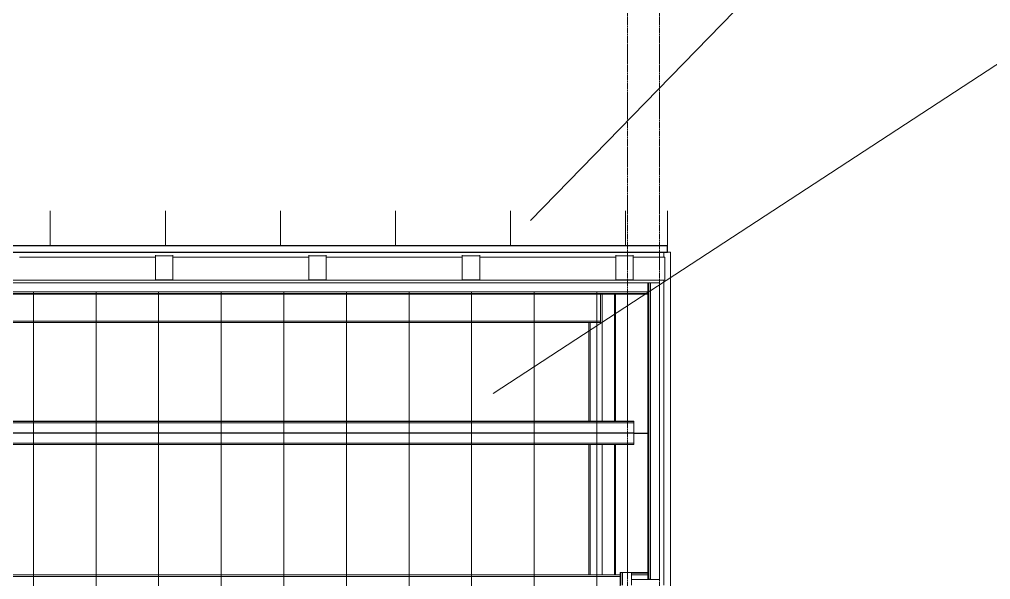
# Model space of a CAD drawing. Header units: inches. Extents: x -23445 to -52, y -314 to 853.
# Drawn here: x -1191.3 to -885.9, y 243.5 to 419.6 of the extents above; entities that cross this region are included whole.
import ezdxf

# ---------------------------------------------------------------- set-up
doc = ezdxf.new("R2010")
doc.units = ezdxf.units.IN
doc.header["$MEASUREMENT"] = 0
doc.linetypes.add('Grid Line 1_2_', pattern=[0.875, 0.5, -0.125, 0.125, -0.125])
doc.linetypes.add('Hidden 1_8_', pattern=[0.1875, 0.125, -0.0625])
for name, color, linetype, lineweight in [('A-ANNO-IDEN', 131, 'Continuous', 9), ('A-CLNG', 13, 'Continuous', 9), ('A-GLAZ-CWMG', 51, 'Continuous', 9), ('A-ROOF', 132, 'Continuous', 9), ('A-ROOF-PATT', 132, 'Continuous', 9), ('A-WALL', 113, 'Continuous', 9), ('A-WALL-PATT', 111, 'Continuous', 25), ('I-WALL', 2, 'Continuous', 9), ('S-BEAM', 12, 'Continuous', 9), ('S-COLS', 52, 'Continuous', 9), ('S-GRID', 1, 'Continuous', 9)]:
    doc.layers.add(name, color=color, linetype=linetype, lineweight=lineweight)

# ---------------------------------------------------------------- blocks, each defined once
blk = doc.blocks.new('Rectangular Mullion - Profile_Polycarbonate_Upper and left-1114459-Building Section - East_West looking South _ Fieldhouse')
at = {"layer": 'A-GLAZ-CWMG'}
for p, q in [((26277.77, 336.84), (22782.51, 336.84)), ((26277.77, 336.84), (26277.77, 334.01)), ((26277.77, 334.01), (22782.51, 334.01)), ((26277.77, 333.47), (22782.51, 333.47)), ((26277.77, 333.22), (22782.51, 333.22)), ((26277.77, 333.47), (26277.77, 333.22))]:
    blk.add_line(p, q, dxfattribs=at)
blk = doc.blocks.new('Rectangular Mullion - Profile_Polycarbonate_right-1189833-Building Section - East_West looking South _ Fieldhouse')
at = {"layer": 'A-GLAZ-CWMG'}
for p, q in [((26277.77, 336.84), (26278.02, 336.84)), ((26278.02, 336.84), (26278.56, 336.84)), ((26278.02, 243.61), (26278.02, 336.78)), ((26278.56, 336.84), (26281.39, 336.84)), ((26278.56, 243.55), (26278.56, 336.84)), ((26281.39, 243.55), (26281.39, 336.84)), ((26277.77, 245), (26277.77, 334.01)), ((26278.02, 243.55), (26277.77, 243.55)), ((26278.56, 243.55), (26278.02, 243.55)), ((26281.39, 243.55), (26278.56, 243.55))]:
    blk.add_line(p, q, dxfattribs=at)
blk = doc.blocks.new('Rectangular Mullion - Profile_Polycarbonate_Upper and left-1528482-Building Section - East_West looking South _ Fieldhouse')
at = {"layer": 'A-GLAZ-CWMG'}
for p, q in [((26282.75, 344.88), (26282.75, 346.4)), ((26284.88, 346.47), (26283.89, 346.47)), ((26284.88, 346.47), (26284.88, 243.46)), ((26282.75, 243.35), (26282.75, 337.63)), ((26282.75, 241.75), (26282.75, 243.29)), ((26284.88, 243.4), (26284.88, 0))]:
    blk.add_line(p, q, dxfattribs=at)
blk = doc.blocks.new('W-Wide Flange - W12X22-1533120-Building Section - East_West looking South _ Fieldhouse')
at = {"layer": 'S-BEAM'}
for p, q in [((26262.89, 333.22), (26262.89, 325.3)), ((25985.89, 324.71), (26262.89, 324.71)), ((25985.89, 324.29), (26262.89, 324.29)), ((26262.89, 325.3), (26262.89, 324.77)), ((26262.89, 324.77), (26262.89, 324.71)), ((26262.89, 324.71), (26262.89, 324.29))]:
    blk.add_line(p, q, dxfattribs=at)
blk = doc.blocks.new('Girt_Z - 10_D-V204-Building Section - East_West looking South _ Fieldhouse')
at = {"layer": 'S-BEAM'}
for p, q in [((26268.94, 245.04), (22791.39, 245.04)), ((26268.94, 244.96), (22791.39, 244.96)), ((26268.94, 244.51), (22791.39, 244.51))]:
    blk.add_line(p, q, dxfattribs=at)
blk = doc.blocks.new('Girt_Z - 10_D-1241717-Building Section - East_West looking South _ Fieldhouse')
at = {"layer": 'S-BEAM'}
for p, q in [((26273.39, 293.29), (22791.39, 293.29)), ((26273.39, 293.21), (22791.39, 293.21)), ((26273.39, 293.29), (26273.39, 293.21)), ((26273.39, 293.21), (26273.39, 292.76)), ((26273.39, 292.76), (22791.39, 292.76)), ((26273.39, 292.76), (26273.39, 289.62)), ((26273.39, 289.62), (22791.39, 289.62)), ((26273.39, 289.55), (22791.39, 289.55)), ((26273.39, 289.62), (26273.39, 289.55)), ((26273.39, 289.55), (26273.39, 289.36)), ((26273.39, 289.36), (26273.39, 286.42)), ((22791.39, 286.42), (26273.39, 286.42)), ((26273.39, 285.94), (22791.39, 285.94)), ((26273.39, 286.42), (26273.39, 285.94))]:
    blk.add_line(p, q, dxfattribs=at)
blk = doc.blocks.new('Girt_Z - 10_D-1223976-Building Section - East_West looking South _ Fieldhouse')
at = {"layer": 'S-BEAM'}
for p, q in [((26277.77, 289.55), (26273.39, 289.55)), ((26273.39, 289.44), (26277.77, 289.44))]:
    blk.add_line(p, q, dxfattribs=at)
blk = doc.blocks.new('Rectangular Mullion - Profile_Polycarbonate_Lower-1125104-Building Section - East_West looking South _ Fieldhouse')
at = {"layer": 'A-GLAZ-CWMG'}
for p, q in [((26272.64, 245.79), (26277.77, 245.79)), ((26272.64, 245.54), (26277.77, 245.54)), ((26272.64, 243.55), (26272.64, 245)), ((26272.64, 245), (26277.77, 245)), ((26277.77, 245.79), (26277.77, 245.54)), ((26277.77, 245), (26277.77, 243.55)), ((26272.64, 243.55), (26277.77, 243.55))]:
    blk.add_line(p, q, dxfattribs=at)
blk = doc.blocks.new('Rectangular Mullion - Profile_Polycarbonate_right-1125060-Building Section - East_West looking South _ Fieldhouse')
at = {"layer": 'A-GLAZ-CWMG'}
for p, q in [((26269.02, 245.79), (26269.27, 245.79)), ((26269.02, 194.5), (26269.02, 245.79)), ((26269.27, 245.79), (26269.81, 245.79)), ((26269.27, 241.75), (26269.27, 245.79)), ((26269.81, 245.79), (26272.64, 245.79)), ((26269.81, 241.75), (26269.81, 245.79)), ((26272.64, 242.81), (26272.64, 245.79)), ((26272.64, 241.75), (26272.64, 242.75))]:
    blk.add_line(p, q, dxfattribs=at)
blk = doc.blocks.new('Dimension Lumber - 5_5 x 7_5 Glulam-1529169-Building Section - East_West looking South _ Fieldhouse')
at = {"layer": 'S-BEAM'}
for p, q in [((26267.64, 345.44), (26267.64, 345.28)), ((26273.14, 345.28), (26273.14, 345.44))]:
    blk.add_line(p, q, dxfattribs=at)
at = {"layer": 'S-BEAM', "lineweight": 15}
for p, q in [((26273.14, 345.28), (26267.64, 345.28)), ((26267.64, 345.28), (26267.64, 337.78)), ((26273.14, 337.78), (26273.14, 345.28)), ((26267.64, 337.78), (26273.14, 337.78))]:
    blk.add_line(p, q, dxfattribs=at)
blk = doc.blocks.new('W-Wide Flange-Column - B1_L-1389336-Building Section - East_West looking South _ Fieldhouse')
at = {"layer": 'S-COLS', "linetype": 'Hidden 1_8_'}
for p, q in [((26267.23, 293.29), (26267.23, 333.22)), ((26267.55, 333.22), (26267.55, 293.29)), ((26267.23, 245.04), (26267.23, 285.94)), ((26267.55, 285.94), (26267.55, 245.04)), ((26267.23, 196.79), (26267.23, 237.69)), ((26267.55, 237.69), (26267.55, 196.79)), ((26267.23, 0), (26267.23, 146.5)), ((26267.55, 146.5), (26267.55, 0))]:
    blk.add_line(p, q, dxfattribs=at)

msp = doc.modelspace()

# ---------------------------------------------------------------- hatches: boundary and pattern name
at = {"layer": 'A-ROOF-PATT'}
h = msp.add_hatch(dxfattribs=at)
h.set_pattern_fill('FP_64', color=256, style=0, pattern_type=2)
h.set_pattern_definition([(90, (-27273.183, 1279.063), (-36.188, 2e-15), [])])
h.paths.add_polyline_path([(-2842.7889, 348.40377), (-987.55728, 348.40377), (-987.55728, 359.40379), (-4493.30924, 359.40379), (-4493.30924, 348.40377), (-2981.0259, 348.40377)], flags=0)
at = {"layer": 'A-WALL-PATT', "lineweight": 9}
h = msp.add_hatch(dxfattribs=at)
h.set_pattern_fill('FP_67', color=256, style=0, pattern_type=2)
h.set_pattern_definition([(90, (-990.058, 0), (-19.685, 1e-15), [])])
h.paths.add_polyline_path([(-4488.93668, 191.33984), (-4488.93668, 192.73334), (-4485.05868, 192.73334), (-4485.05868, 194.5), (-1002.30768, 194.5), (-1002.30768, 241.75), (-1001.64168, 241.75), (-1001.64168, 245.79269), (-998.80768, 245.79269), (-998.73931, 245.00469), (-993.67968, 245.00469), (-993.67968, 243.61119), (-992.89168, 243.61119), (-992.89168, 336.77876), (-993.67968, 336.77876), (-993.67968, 334.00726), (-4488.93668, 334.00726), (-4488.93668, 336.77876), (-4489.72468, 336.70485), (-4489.72468, 191.33984)], flags=0)

# ---------------------------------------------------------------- linework, layer by layer
at = {"layer": 'A-ANNO-IDEN', "color": 153}
for p, q in [((-1030.57318, 356.36275), (-864.37251, 527.06588)), ((-1042.28528, 302.02615), (-864.37251, 418.28076))]:
    msp.add_line(p, q, dxfattribs=at)
at = {"layer": 'A-CLNG'}
for p, q in [((-990.05768, 344.875), (-990.05768, 346.40203)), ((-990.05768, 336.84126), (-990.05768, 337.625))]:
    msp.add_line(p, q, dxfattribs=at)
at = {"layer": 'A-ROOF'}
msp.add_line((-987.55768, 348.40377), (-987.55768, 359.40377), dxfattribs=at)
at = {"layer": 'A-ROOF', "lineweight": 25}
for p, q in [((-987.55768, 348.40377), (-4493.30868, 348.40377)), ((-987.55768, 346.40203), (-987.55768, 348.40377)), ((-4493.30868, 346.40203), (-987.55768, 346.40203))]:
    msp.add_line(p, q, dxfattribs=at)
at = {"layer": 'A-WALL'}
for p, q in [((-993.67968, 336.77876), (-992.89168, 336.77876)), ((-992.89168, 243.61119), (-993.67968, 243.61119))]:
    msp.add_line(p, q, dxfattribs=at)
at = {"layer": 'I-WALL'}
for p, q in [((-1148.55768, 344.875), (-1191.30768, 344.875)), ((-1100.30768, 344.875), (-1143.05768, 344.875)), ((-1052.05768, 344.875), (-1094.80768, 344.875)), ((-1003.80768, 344.875), (-1046.55768, 344.875)), ((-988.34508, 344.875), (-998.30768, 344.875)), ((-988.34508, 337.625), (-988.34508, 344.875)), ((-4492.55868, 337.625), (-988.34508, 337.625))]:
    msp.add_line(p, q, dxfattribs=at)
at = {"layer": 'S-COLS'}
for p, q in [((-1008.05768, 333.21926), (-1008.05768, 293.29459)), ((-1000.05768, 333.21926), (-1000.05768, 293.29459)), ((-1012.25768, 324.28658), (-1012.25768, 293.29459)), ((-1011.87768, 324.28658), (-1011.87768, 293.29459)), ((-1012.25768, 285.93978), (-1012.25768, 245.04459)), ((-1011.87768, 285.93978), (-1011.87768, 245.04459)), ((-1008.05768, 285.93978), (-1008.05768, 245.04459)), ((-1000.05768, 285.93978), (-1000.05768, 245.79269))]:
    msp.add_line(p, q, dxfattribs=at)
at = {"layer": 'S-GRID', "linetype": 'Grid Line 1_2_'}
for p, q in [((-1000.05768, -273.16081), (-1000.05768, 671.89181)), ((-1000.05768, -273.16081), (-1000.05768, 671.89181)), ((-990.05768, -273.16081), (-990.05768, 671.89181)), ((-990.05768, -273.16081), (-990.05768, 671.89181))]:
    msp.add_line(p, q, dxfattribs=at)

# ---------------------------------------------------------------- block references
at = {"layer": 'A-GLAZ-CWMG'}
for name in ['Rectangular Mullion - Profile_Polycarbonate_Upper and left-1528482-Building Section - East_West looking South _ Fieldhouse', 'Rectangular Mullion - Profile_Polycarbonate_Upper and left-1114459-Building Section - East_West looking South _ Fieldhouse', 'Rectangular Mullion - Profile_Polycarbonate_right-1189833-Building Section - East_West looking South _ Fieldhouse', 'Rectangular Mullion - Profile_Polycarbonate_right-1125060-Building Section - East_West looking South _ Fieldhouse', 'Rectangular Mullion - Profile_Polycarbonate_Lower-1125104-Building Section - East_West looking South _ Fieldhouse']:
    msp.add_blockref(name, (-27271.44791, 0), dxfattribs=at)
at = {"layer": 'S-BEAM'}
for name, p in [('Dimension Lumber - 5_5 x 7_5 Glulam-1529169-Building Section - East_West looking South _ Fieldhouse', (-27416.19791, 0)), ('Dimension Lumber - 5_5 x 7_5 Glulam-1529169-Building Section - East_West looking South _ Fieldhouse', (-27367.94791, 0)), ('Dimension Lumber - 5_5 x 7_5 Glulam-1529169-Building Section - East_West looking South _ Fieldhouse', (-27319.69791, 0)), ('Dimension Lumber - 5_5 x 7_5 Glulam-1529169-Building Section - East_West looking South _ Fieldhouse', (-27271.44791, 0)), ('W-Wide Flange - W12X22-1533120-Building Section - East_West looking South _ Fieldhouse', (-27271.44791, 0)), ('Girt_Z - 10_D-1241717-Building Section - East_West looking South _ Fieldhouse', (-27271.44791, 0)), ('Girt_Z - 10_D-1223976-Building Section - East_West looking South _ Fieldhouse', (-27271.44791, 0)), ('Girt_Z - 10_D-V204-Building Section - East_West looking South _ Fieldhouse', (-27271.44791, 0))]:
    msp.add_blockref(name, p, dxfattribs=at)
at = {"layer": 'S-COLS', "linetype": 'Hidden 1_8_'}
msp.add_blockref('W-Wide Flange-Column - B1_L-1389336-Building Section - East_West looking South _ Fieldhouse', (-27271.44791, 0), dxfattribs=at)

doc.saveas('drawing.dxf')
